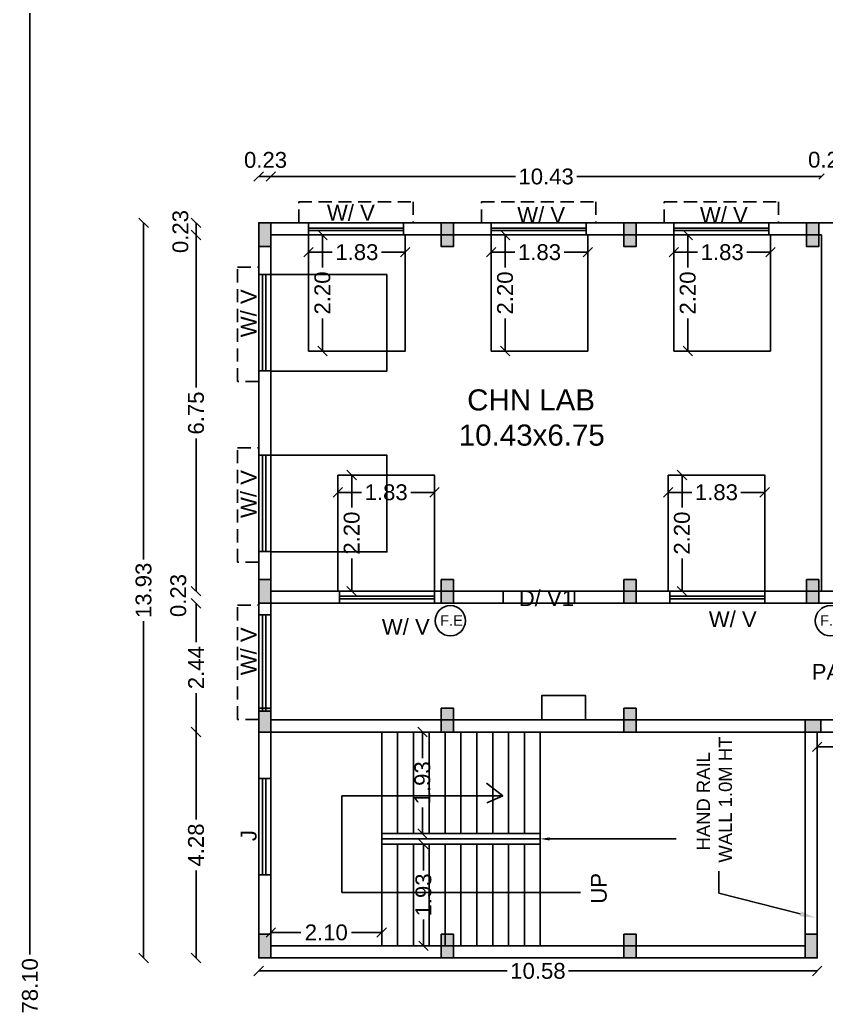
# Model space of a CAD drawing. Header units: metres. Extents: x 729 to 1050, y -308 to -82.
# Drawn here: x 728.7 to 743.98, y -121.16 to -102.62 of the extents above; entities that cross this region are included whole.
import ezdxf
from ezdxf import colors
from ezdxf.entities.mleader import LeaderData, LeaderLine
from ezdxf.math import Vec2, Vec3

# ---------------------------------------------------------------- set-up
doc = ezdxf.new("R2010")
doc.units = ezdxf.units.M
doc.header["$MEASUREMENT"] = 0
doc.linetypes.add('DASHED', pattern=[0.75, 0.5, -0.25])
for name, color, linetype in [('BLK_1_FLR_2_BLT_UP_AREA', 26, 'Continuous'), ('BLK_1_FLR_2_CARPET_AREA', 10, 'Continuous'), ('BLK_1_FLR_2_REGULAR_ROOM_1', 117, 'Continuous'), ('BLK_1_FLR_2_ROOF_AREA', 54, 'Continuous'), ('BLK_1_FLR_2_ROOM_1_LIGHT_VENTILATION_1', 7, 'Continuous')]:
    doc.layers.add(name, color=color, linetype=linetype)
doc.styles.get("Standard").update_dxf_attribs({"font": 'arial.ttf'})
doc.dimstyles.get("Standard").update_dxf_attribs({"dimtxt": 0.3, "dimasz": 0.18, "dimexe": 0.18, "dimexo": 0.0625, "dimgap": 0.09, "dimtad": 0, "dimtoh": 1, "dimzin": 0, "dimdsep": 46, "dimtxsty": 'Standard', "dimblk": 'OBLIQUE', "dimcen": 0.09, "dimse1": 1, "dimse2": 1, "dimclrd": 1, "dimclrt": 3, "dimadec": 0, "dimazin": 0, "dimtfac": 1, "dimtofl": 0, "dimtmove": 0, "dimatfit": 3, "dimfxl": 0, "dimtolj": 1, "dimtzin": 0, "dimarcsym": 0})

# ---------------------------------------------------------------- blocks, each defined once
blk = doc.blocks.new('_Oblique')
at = {"color": 0, "linetype": 'ByBlock', "lineweight": -2}
blk.add_line((-0.5, -0.5), (0.5, 0.5), dxfattribs=at)
blk = doc.blocks.new('*D162')
at = {"color": 1, "lineweight": -2}
for p, q in [((733.455, -105.59), (738.087, -105.59)), ((743.885, -105.59), (739.252, -105.59))]:
    blk.add_line(p, q, dxfattribs=at)
at = {"layer": 'Defpoints', "color": 0}
for p in [(743.885, -105.59), (733.455, -107.071), (743.885, -107.071)]:
    blk.add_point(p, dxfattribs=at)
at = {"color": 1, "lineweight": -2, "xscale": 0.1, "yscale": 0.1, "zscale": 0.1, "rotation": 180}
blk.add_blockref('_Oblique', (733.455, -105.59), dxfattribs=at)
at = {"color": 1, "lineweight": -2, "xscale": 0.1, "yscale": 0.1, "zscale": 0.1}
blk.add_blockref('_Oblique', (743.885, -105.59), dxfattribs=at)
at = {"color": 3, "insert": (738.67, -105.59), "char_height": 0.3, "attachment_point": 5}
blk.add_mtext('\\A1;10.43', dxfattribs=at)
blk = doc.blocks.new('*D165')
at = {"color": 1, "lineweight": -2}
for p, q in [((732.039, -106.696), (732.039, -109.589)), ((732.039, -113.446), (732.039, -110.552))]:
    blk.add_line(p, q, dxfattribs=at)
at = {"layer": 'Defpoints', "color": 0}
for p in [(733.836, -106.696), (732.039, -113.446), (734.011, -113.446)]:
    blk.add_point(p, dxfattribs=at)
at = {"color": 1, "lineweight": -2, "xscale": 0.18, "yscale": 0.18, "zscale": 0.18}
for p, rotation in [((732.039, -106.696), 90), ((732.039, -113.446), 270)]:
    blk.add_blockref('_Oblique', p, dxfattribs=dict(at, rotation=rotation))
at = {"color": 3, "insert": (732.039, -110.071), "char_height": 0.3, "attachment_point": 5, "rotation": 90}
blk.add_mtext('\\A1;6.75', dxfattribs=at)
blk = doc.blocks.new('*D166')
at = {"color": 1, "lineweight": -2}
for p, q in [((732.039, -113.676), (732.039, -114.414)), ((732.039, -116.116), (732.039, -115.377))]:
    blk.add_line(p, q, dxfattribs=at)
at = {"layer": 'Defpoints', "color": 0}
for p in [(733.455, -113.676), (732.039, -116.116), (733.455, -116.116)]:
    blk.add_point(p, dxfattribs=at)
at = {"color": 1, "lineweight": -2, "xscale": 0.18, "yscale": 0.18, "zscale": 0.18}
for p, rotation in [((732.039, -113.676), 90), ((732.039, -116.116), 270)]:
    blk.add_blockref('_Oblique', p, dxfattribs=dict(at, rotation=rotation))
at = {"color": 3, "insert": (732.039, -114.896), "char_height": 0.3, "attachment_point": 5, "rotation": 90}
blk.add_mtext('\\A1;2.44', dxfattribs=at)
blk = doc.blocks.new('*D167')
at = {"color": 1, "lineweight": -2}
for p, q in [((732.039, -116.116), (732.039, -117.77)), ((732.039, -120.396), (732.039, -118.742))]:
    blk.add_line(p, q, dxfattribs=at)
at = {"layer": 'Defpoints', "color": 0}
for p in [(733.225, -116.116), (732.039, -120.396), (733.225, -120.396)]:
    blk.add_point(p, dxfattribs=at)
at = {"color": 1, "lineweight": -2, "xscale": 0.18, "yscale": 0.18, "zscale": 0.18}
for p, rotation in [((732.039, -116.116), 90), ((732.039, -120.396), 270)]:
    blk.add_blockref('_Oblique', p, dxfattribs=dict(at, rotation=rotation))
at = {"color": 3, "insert": (732.039, -118.256), "char_height": 0.3, "attachment_point": 5, "rotation": 90}
blk.add_mtext('\\A1;4.28', dxfattribs=at)
blk = doc.blocks.new('*D160')
at = {"color": 1, "lineweight": -2}
for p, q in [((731.045, -106.466), (731.045, -112.849)), ((731.045, -120.396), (731.045, -114.013))]:
    blk.add_line(p, q, dxfattribs=at)
at = {"layer": 'Defpoints', "color": 0}
for p in [(733.225, -106.466), (731.045, -120.396), (733.225, -120.396)]:
    blk.add_point(p, dxfattribs=at)
at = {"color": 1, "lineweight": -2, "xscale": 0.18, "yscale": 0.18, "zscale": 0.18}
for p, rotation in [((731.045, -106.466), 90), ((731.045, -120.396), 270)]:
    blk.add_blockref('_Oblique', p, dxfattribs=dict(at, rotation=rotation))
at = {"color": 3, "insert": (731.045, -113.431), "char_height": 0.3, "attachment_point": 5, "rotation": 90}
blk.add_mtext('\\A1;13.93', dxfattribs=at)
blk = doc.blocks.new('*D161')
at = {"color": 1, "lineweight": -2}
for p, q in [((733.455, -119.914), (734.023, -119.914)), ((735.555, -119.914), (734.986, -119.914))]:
    blk.add_line(p, q, dxfattribs=at)
at = {"layer": 'Defpoints', "color": 0}
for p in [(733.455, -117.165), (735.555, -117.165), (735.555, -119.914)]:
    blk.add_point(p, dxfattribs=at)
at = {"color": 1, "lineweight": -2, "xscale": 0.18, "yscale": 0.18, "zscale": 0.18, "rotation": 180}
blk.add_blockref('_Oblique', (733.455, -119.914), dxfattribs=at)
at = {"color": 1, "lineweight": -2, "xscale": 0.18, "yscale": 0.18, "zscale": 0.18}
blk.add_blockref('_Oblique', (735.555, -119.914), dxfattribs=at)
at = {"color": 3, "insert": (734.505, -119.914), "char_height": 0.3, "attachment_point": 5}
blk.add_mtext('\\A1;2.10', dxfattribs=at)
blk = doc.blocks.new('*D168')
at = {"color": 1, "lineweight": -2}
for p, q in [((744.308, -116.116), (744.308, -117.77)), ((744.308, -120.396), (744.308, -118.742))]:
    blk.add_line(p, q, dxfattribs=at)
at = {"layer": 'Defpoints', "color": 0}
for p in [(739.037, -116.116), (739.037, -120.396), (744.308, -120.396)]:
    blk.add_point(p, dxfattribs=at)
at = {"color": 1, "lineweight": -2, "xscale": 0.18, "yscale": 0.18, "zscale": 0.18}
for p, rotation in [((744.308, -116.116), 90), ((744.308, -120.396), 270)]:
    blk.add_blockref('_Oblique', p, dxfattribs=dict(at, rotation=rotation))
at = {"color": 3, "insert": (744.308, -118.256), "char_height": 0.3, "attachment_point": 5, "rotation": 90}
blk.add_mtext('\\A1;4.28', dxfattribs=at)
blk = doc.blocks.new('*D154')
at = {"color": 1, "lineweight": -2}
for p, q in [((736.347, -118.241), (736.347, -118.738)), ((736.347, -120.166), (736.347, -119.669))]:
    blk.add_line(p, q, dxfattribs=at)
at = {"layer": 'Defpoints', "color": 0}
for p in [(736.347, -118.241), (736.347, -120.166), (736.347, -120.166)]:
    blk.add_point(p, dxfattribs=at)
at = {"color": 1, "lineweight": -2, "xscale": 0.18, "yscale": 0.18, "zscale": 0.18}
for p, rotation in [((736.347, -118.241), 90), ((736.347, -120.166), 270)]:
    blk.add_blockref('_Oblique', p, dxfattribs=dict(at, rotation=rotation))
at = {"color": 3, "insert": (736.347, -119.203), "char_height": 0.3, "attachment_point": 5, "rotation": 90}
blk.add_mtext('\\A1;1.93', dxfattribs=at)
blk = doc.blocks.new('*D155')
at = {"color": 1, "lineweight": -2}
for p, q in [((736.327, -116.116), (736.327, -116.613)), ((736.327, -118.041), (736.327, -117.544))]:
    blk.add_line(p, q, dxfattribs=at)
at = {"layer": 'Defpoints', "color": 0}
for p in [(736.361, -116.116), (736.327, -118.041), (736.361, -118.041)]:
    blk.add_point(p, dxfattribs=at)
at = {"color": 1, "lineweight": -2, "xscale": 0.18, "yscale": 0.18, "zscale": 0.18}
for p, rotation in [((736.327, -116.116), 90), ((736.327, -118.041), 270)]:
    blk.add_blockref('_Oblique', p, dxfattribs=dict(at, rotation=rotation))
at = {"color": 3, "insert": (736.327, -117.078), "char_height": 0.3, "attachment_point": 5, "rotation": 90}
blk.add_mtext('\\A1;1.93', dxfattribs=at)
blk = doc.blocks.new('*D156')
at = {"color": 1, "lineweight": -2}
for p, q in [((733.225, -120.643), (737.932, -120.643)), ((743.805, -120.643), (739.097, -120.643))]:
    blk.add_line(p, q, dxfattribs=at)
at = {"layer": 'Defpoints', "color": 0}
for p in [(733.225, -120.396), (743.805, -120.396), (743.805, -120.643)]:
    blk.add_point(p, dxfattribs=at)
at = {"color": 1, "lineweight": -2, "xscale": 0.18, "yscale": 0.18, "zscale": 0.18, "rotation": 180}
blk.add_blockref('_Oblique', (733.225, -120.643), dxfattribs=at)
at = {"color": 1, "lineweight": -2, "xscale": 0.18, "yscale": 0.18, "zscale": 0.18}
blk.add_blockref('_Oblique', (743.805, -120.643), dxfattribs=at)
at = {"color": 3, "insert": (738.515, -120.643), "char_height": 0.3, "attachment_point": 5}
blk.add_mtext('\\A1;10.58', dxfattribs=at)
blk = doc.blocks.new('*D159')
at = {"color": 1, "lineweight": -2}
for p, q in [((743.805, -116.397), (759.52, -116.397)), ((776.425, -116.397), (760.709, -116.397))]:
    blk.add_line(p, q, dxfattribs=at)
at = {"layer": 'Defpoints', "color": 0}
for p in [(743.805, -116.116), (776.425, -116.116), (776.425, -116.397)]:
    blk.add_point(p, dxfattribs=at)
at = {"color": 1, "lineweight": -2, "xscale": 0.18, "yscale": 0.18, "zscale": 0.18, "rotation": 180}
blk.add_blockref('_Oblique', (743.805, -116.397), dxfattribs=at)
at = {"color": 1, "lineweight": -2, "xscale": 0.18, "yscale": 0.18, "zscale": 0.18}
blk.add_blockref('_Oblique', (776.425, -116.397), dxfattribs=at)
at = {"color": 3, "insert": (760.115, -116.397), "char_height": 0.3, "attachment_point": 5}
blk.add_mtext('\\A1;32.62', dxfattribs=at)
blk = doc.blocks.new('*D176')
at = {"layer": 'BLK_1_FLR_2_ROOM_1_LIGHT_VENTILATION_1', "color": 1, "lineweight": -2}
for p, q in [((734.17, -107.024), (734.619, -107.024)), ((736, -107.024), (735.55, -107.024))]:
    blk.add_line(p, q, dxfattribs=at)
at = {"layer": 'Defpoints', "color": 0}
for p in [(734.17, -106.696), (736, -106.696), (734.17, -107.024)]:
    blk.add_point(p, dxfattribs=at)
at = {"layer": 'BLK_1_FLR_2_ROOM_1_LIGHT_VENTILATION_1', "color": 1, "lineweight": -2, "xscale": 0.18, "yscale": 0.18, "zscale": 0.18, "rotation": 180}
blk.add_blockref('_Oblique', (734.17, -107.024), dxfattribs=at)
at = {"layer": 'BLK_1_FLR_2_ROOM_1_LIGHT_VENTILATION_1', "color": 1, "lineweight": -2, "xscale": 0.18, "yscale": 0.18, "zscale": 0.18}
blk.add_blockref('_Oblique', (736, -107.024), dxfattribs=at)
at = {"layer": 'BLK_1_FLR_2_ROOM_1_LIGHT_VENTILATION_1', "color": 3, "insert": (735.085, -107.024), "char_height": 0.3, "attachment_point": 5}
blk.add_mtext('\\A1;1.83', dxfattribs=at)
blk = doc.blocks.new('*D177')
at = {"layer": 'BLK_1_FLR_2_ROOM_1_LIGHT_VENTILATION_1', "color": 1, "lineweight": -2}
for p, q in [((734.433, -106.696), (734.433, -107.314)), ((734.433, -108.896), (734.433, -108.278))]:
    blk.add_line(p, q, dxfattribs=at)
at = {"layer": 'Defpoints', "color": 0}
for p in [(734.17, -106.696), (734.17, -108.896), (734.433, -108.896)]:
    blk.add_point(p, dxfattribs=at)
at = {"layer": 'BLK_1_FLR_2_ROOM_1_LIGHT_VENTILATION_1', "color": 1, "lineweight": -2, "xscale": 0.18, "yscale": 0.18, "zscale": 0.18}
for p, rotation in [((734.433, -106.696), 90), ((734.433, -108.896), 270)]:
    blk.add_blockref('_Oblique', p, dxfattribs=dict(at, rotation=rotation))
at = {"layer": 'BLK_1_FLR_2_ROOM_1_LIGHT_VENTILATION_1', "color": 3, "insert": (734.433, -107.796), "char_height": 0.3, "attachment_point": 5, "rotation": 90}
blk.add_mtext('\\A1;2.20', dxfattribs=at)
blk = doc.blocks.new('*D178')
at = {"layer": 'BLK_1_FLR_2_ROOM_1_LIGHT_VENTILATION_1', "color": 1, "lineweight": -2}
for p, q in [((737.63, -107.024), (738.079, -107.024)), ((739.46, -107.024), (739.01, -107.024))]:
    blk.add_line(p, q, dxfattribs=at)
at = {"layer": 'Defpoints', "color": 0}
for p in [(737.63, -106.696), (739.46, -106.696), (737.63, -107.024)]:
    blk.add_point(p, dxfattribs=at)
at = {"layer": 'BLK_1_FLR_2_ROOM_1_LIGHT_VENTILATION_1', "color": 1, "lineweight": -2, "xscale": 0.18, "yscale": 0.18, "zscale": 0.18, "rotation": 180}
blk.add_blockref('_Oblique', (737.63, -107.024), dxfattribs=at)
at = {"layer": 'BLK_1_FLR_2_ROOM_1_LIGHT_VENTILATION_1', "color": 1, "lineweight": -2, "xscale": 0.18, "yscale": 0.18, "zscale": 0.18}
blk.add_blockref('_Oblique', (739.46, -107.024), dxfattribs=at)
at = {"layer": 'BLK_1_FLR_2_ROOM_1_LIGHT_VENTILATION_1', "color": 3, "insert": (738.545, -107.024), "char_height": 0.3, "attachment_point": 5}
blk.add_mtext('\\A1;1.83', dxfattribs=at)
blk = doc.blocks.new('*D179')
at = {"layer": 'BLK_1_FLR_2_ROOM_1_LIGHT_VENTILATION_1', "color": 1, "lineweight": -2}
for p, q in [((737.893, -106.696), (737.893, -107.314)), ((737.893, -108.896), (737.893, -108.278))]:
    blk.add_line(p, q, dxfattribs=at)
at = {"layer": 'Defpoints', "color": 0}
for p in [(737.63, -106.696), (737.63, -108.896), (737.893, -108.896)]:
    blk.add_point(p, dxfattribs=at)
at = {"layer": 'BLK_1_FLR_2_ROOM_1_LIGHT_VENTILATION_1', "color": 1, "lineweight": -2, "xscale": 0.18, "yscale": 0.18, "zscale": 0.18}
for p, rotation in [((737.893, -106.696), 90), ((737.893, -108.896), 270)]:
    blk.add_blockref('_Oblique', p, dxfattribs=dict(at, rotation=rotation))
at = {"layer": 'BLK_1_FLR_2_ROOM_1_LIGHT_VENTILATION_1', "color": 3, "insert": (737.893, -107.796), "char_height": 0.3, "attachment_point": 5, "rotation": 90}
blk.add_mtext('\\A1;2.20', dxfattribs=at)
blk = doc.blocks.new('*D180')
at = {"layer": 'BLK_1_FLR_2_ROOM_1_LIGHT_VENTILATION_1', "color": 1, "lineweight": -2}
for p, q in [((741.09, -107.024), (741.539, -107.024)), ((742.92, -107.024), (742.47, -107.024))]:
    blk.add_line(p, q, dxfattribs=at)
at = {"layer": 'Defpoints', "color": 0}
for p in [(741.09, -106.696), (742.92, -106.696), (741.09, -107.024)]:
    blk.add_point(p, dxfattribs=at)
at = {"layer": 'BLK_1_FLR_2_ROOM_1_LIGHT_VENTILATION_1', "color": 1, "lineweight": -2, "xscale": 0.18, "yscale": 0.18, "zscale": 0.18, "rotation": 180}
blk.add_blockref('_Oblique', (741.09, -107.024), dxfattribs=at)
at = {"layer": 'BLK_1_FLR_2_ROOM_1_LIGHT_VENTILATION_1', "color": 1, "lineweight": -2, "xscale": 0.18, "yscale": 0.18, "zscale": 0.18}
blk.add_blockref('_Oblique', (742.92, -107.024), dxfattribs=at)
at = {"layer": 'BLK_1_FLR_2_ROOM_1_LIGHT_VENTILATION_1', "color": 3, "insert": (742.005, -107.024), "char_height": 0.3, "attachment_point": 5}
blk.add_mtext('\\A1;1.83', dxfattribs=at)
blk = doc.blocks.new('*D181')
at = {"layer": 'BLK_1_FLR_2_ROOM_1_LIGHT_VENTILATION_1', "color": 1, "lineweight": -2}
for p, q in [((741.353, -106.696), (741.353, -107.314)), ((741.353, -108.896), (741.353, -108.278))]:
    blk.add_line(p, q, dxfattribs=at)
at = {"layer": 'Defpoints', "color": 0}
for p in [(741.09, -106.696), (741.09, -108.896), (741.353, -108.896)]:
    blk.add_point(p, dxfattribs=at)
at = {"layer": 'BLK_1_FLR_2_ROOM_1_LIGHT_VENTILATION_1', "color": 1, "lineweight": -2, "xscale": 0.18, "yscale": 0.18, "zscale": 0.18}
for p, rotation in [((741.353, -106.696), 90), ((741.353, -108.896), 270)]:
    blk.add_blockref('_Oblique', p, dxfattribs=dict(at, rotation=rotation))
at = {"layer": 'BLK_1_FLR_2_ROOM_1_LIGHT_VENTILATION_1', "color": 3, "insert": (741.353, -107.796), "char_height": 0.3, "attachment_point": 5, "rotation": 90}
blk.add_mtext('\\A1;2.20', dxfattribs=at)
blk = doc.blocks.new('*D182')
at = {"layer": 'BLK_1_FLR_2_ROOM_1_LIGHT_VENTILATION_1', "color": 1, "lineweight": -2}
for p, q in [((734.725, -111.574), (735.174, -111.574)), ((736.555, -111.574), (736.105, -111.574))]:
    blk.add_line(p, q, dxfattribs=at)
at = {"layer": 'Defpoints', "color": 0}
for p in [(734.725, -111.246), (736.555, -111.246), (734.725, -111.574)]:
    blk.add_point(p, dxfattribs=at)
at = {"layer": 'BLK_1_FLR_2_ROOM_1_LIGHT_VENTILATION_1', "color": 1, "lineweight": -2, "xscale": 0.18, "yscale": 0.18, "zscale": 0.18, "rotation": 180}
blk.add_blockref('_Oblique', (734.725, -111.574), dxfattribs=at)
at = {"layer": 'BLK_1_FLR_2_ROOM_1_LIGHT_VENTILATION_1', "color": 1, "lineweight": -2, "xscale": 0.18, "yscale": 0.18, "zscale": 0.18}
blk.add_blockref('_Oblique', (736.555, -111.574), dxfattribs=at)
at = {"layer": 'BLK_1_FLR_2_ROOM_1_LIGHT_VENTILATION_1', "color": 3, "insert": (735.64, -111.574), "char_height": 0.3, "attachment_point": 5}
blk.add_mtext('\\A1;1.83', dxfattribs=at)
blk = doc.blocks.new('*D183')
at = {"layer": 'BLK_1_FLR_2_ROOM_1_LIGHT_VENTILATION_1', "color": 1, "lineweight": -2}
for p, q in [((734.988, -111.246), (734.988, -111.864)), ((734.988, -113.446), (734.988, -112.828))]:
    blk.add_line(p, q, dxfattribs=at)
at = {"layer": 'Defpoints', "color": 0}
for p in [(734.725, -111.246), (734.725, -113.446), (734.988, -113.446)]:
    blk.add_point(p, dxfattribs=at)
at = {"layer": 'BLK_1_FLR_2_ROOM_1_LIGHT_VENTILATION_1', "color": 1, "lineweight": -2, "xscale": 0.18, "yscale": 0.18, "zscale": 0.18}
for p, rotation in [((734.988, -111.246), 90), ((734.988, -113.446), 270)]:
    blk.add_blockref('_Oblique', p, dxfattribs=dict(at, rotation=rotation))
at = {"layer": 'BLK_1_FLR_2_ROOM_1_LIGHT_VENTILATION_1', "color": 3, "insert": (734.988, -112.346), "char_height": 0.3, "attachment_point": 5, "rotation": 90}
blk.add_mtext('\\A1;2.20', dxfattribs=at)
blk = doc.blocks.new('*D184')
at = {"layer": 'BLK_1_FLR_2_ROOM_1_LIGHT_VENTILATION_1', "color": 1, "lineweight": -2}
for p, q in [((740.981, -111.574), (741.43, -111.574)), ((742.811, -111.574), (742.361, -111.574))]:
    blk.add_line(p, q, dxfattribs=at)
at = {"layer": 'Defpoints', "color": 0}
for p in [(740.981, -111.246), (742.811, -111.246), (740.981, -111.574)]:
    blk.add_point(p, dxfattribs=at)
at = {"layer": 'BLK_1_FLR_2_ROOM_1_LIGHT_VENTILATION_1', "color": 1, "lineweight": -2, "xscale": 0.18, "yscale": 0.18, "zscale": 0.18, "rotation": 180}
blk.add_blockref('_Oblique', (740.981, -111.574), dxfattribs=at)
at = {"layer": 'BLK_1_FLR_2_ROOM_1_LIGHT_VENTILATION_1', "color": 1, "lineweight": -2, "xscale": 0.18, "yscale": 0.18, "zscale": 0.18}
blk.add_blockref('_Oblique', (742.811, -111.574), dxfattribs=at)
at = {"layer": 'BLK_1_FLR_2_ROOM_1_LIGHT_VENTILATION_1', "color": 3, "insert": (741.896, -111.574), "char_height": 0.3, "attachment_point": 5}
blk.add_mtext('\\A1;1.83', dxfattribs=at)
blk = doc.blocks.new('*D185')
at = {"layer": 'BLK_1_FLR_2_ROOM_1_LIGHT_VENTILATION_1', "color": 1, "lineweight": -2}
for p, q in [((741.244, -111.246), (741.244, -111.864)), ((741.244, -113.446), (741.244, -112.828))]:
    blk.add_line(p, q, dxfattribs=at)
at = {"layer": 'Defpoints', "color": 0}
for p in [(740.981, -111.246), (740.981, -113.446), (741.244, -113.446)]:
    blk.add_point(p, dxfattribs=at)
at = {"layer": 'BLK_1_FLR_2_ROOM_1_LIGHT_VENTILATION_1', "color": 1, "lineweight": -2, "xscale": 0.18, "yscale": 0.18, "zscale": 0.18}
for p, rotation in [((741.244, -111.246), 90), ((741.244, -113.446), 270)]:
    blk.add_blockref('_Oblique', p, dxfattribs=dict(at, rotation=rotation))
at = {"layer": 'BLK_1_FLR_2_ROOM_1_LIGHT_VENTILATION_1', "color": 3, "insert": (741.244, -112.346), "char_height": 0.3, "attachment_point": 5, "rotation": 90}
blk.add_mtext('\\A1;2.20', dxfattribs=at)
blk = doc.blocks.new('*D240')
at = {"color": 1, "lineweight": -2}
for p, q in [((728.893, -81.874), (728.893, -120.33)), ((728.893, -159.976), (728.893, -121.519))]:
    blk.add_line(p, q, dxfattribs=at)
at = {"layer": 'Defpoints', "color": 0}
for p in [(729.574, -81.874), (728.893, -159.976), (729.574, -159.976)]:
    blk.add_point(p, dxfattribs=at)
at = {"color": 1, "lineweight": -2, "xscale": 0.18, "yscale": 0.18, "zscale": 0.18}
for p, rotation in [((728.893, -81.874), 90), ((728.893, -159.976), 270)]:
    blk.add_blockref('_Oblique', p, dxfattribs=dict(at, rotation=rotation))
at = {"color": 3, "insert": (728.893, -120.925), "char_height": 0.3, "attachment_point": 5, "rotation": 90}
blk.add_mtext('\\A1;78.10', dxfattribs=at)

msp = doc.modelspace()

# ---------------------------------------------------------------- hatches: boundary and pattern name
h = msp.add_hatch(color=2)
h.dxf.hatch_style = 1
h.paths.add_polyline_path([(733.455, -106.466), (733.225, -106.466), (733.225, -106.916), (733.455, -106.916)])
h = msp.add_hatch(color=2)
h.dxf.hatch_style = 1
h.paths.add_polyline_path([(736.915, -106.466), (736.685, -106.466), (736.685, -106.916), (736.915, -106.916)])
h = msp.add_hatch(color=2)
h.dxf.hatch_style = 1
h.paths.add_polyline_path([(740.375, -106.466), (740.145, -106.466), (740.145, -106.916), (740.375, -106.916)])
h = msp.add_hatch(color=2)
h.dxf.hatch_style = 1
h.paths.add_polyline_path([(743.835, -106.466), (743.605, -106.466), (743.605, -106.916), (743.835, -106.916)])
h = msp.add_hatch(color=2)
h.dxf.hatch_style = 1
h.paths.add_polyline_path([(733.455, -113.226), (733.225, -113.226), (733.225, -113.676), (733.455, -113.676)])
h = msp.add_hatch(color=2)
h.dxf.hatch_style = 1
h.paths.add_polyline_path([(736.915, -113.226), (736.685, -113.226), (736.685, -113.676), (736.915, -113.676)])
h = msp.add_hatch(color=2)
h.dxf.hatch_style = 1
h.paths.add_polyline_path([(740.375, -113.226), (740.145, -113.226), (740.145, -113.676), (740.375, -113.676)])
h = msp.add_hatch(color=2)
h.dxf.hatch_style = 1
h.paths.add_polyline_path([(743.835, -113.226), (743.605, -113.226), (743.605, -113.676), (743.835, -113.676)])
h = msp.add_hatch(color=2)
h.dxf.hatch_style = 1
h.paths.add_polyline_path([(733.455, -115.666), (733.225, -115.666), (733.225, -116.116), (733.455, -116.116)])
h = msp.add_hatch(color=2)
h.dxf.hatch_style = 1
h.paths.add_polyline_path([(736.915, -115.666), (736.685, -115.666), (736.685, -116.116), (736.915, -116.116)])
h = msp.add_hatch(color=2)
h.dxf.hatch_style = 1
h.paths.add_polyline_path([(740.375, -115.666), (740.145, -115.666), (740.145, -116.116), (740.375, -116.116)])
h = msp.add_hatch(color=2)
h.dxf.hatch_style = 1
h.paths.add_polyline_path([(743.875, -116.116), (743.875, -115.886), (743.575, -115.886), (743.575, -116.116)])
h = msp.add_hatch(color=2)
h.dxf.hatch_style = 1
h.paths.add_polyline_path([(733.455, -119.946), (733.225, -119.946), (733.225, -120.396), (733.455, -120.396)])
h = msp.add_hatch(color=2)
h.dxf.hatch_style = 1
h.paths.add_polyline_path([(736.915, -119.946), (736.685, -119.946), (736.685, -120.396), (736.915, -120.396)])
h = msp.add_hatch(color=2)
h.dxf.hatch_style = 1
h.paths.add_polyline_path([(740.375, -119.946), (740.145, -119.946), (740.145, -120.396), (740.375, -120.396)])
h = msp.add_hatch(color=2)
h.dxf.hatch_style = 1
h.paths.add_polyline_path([(743.805, -119.946), (743.575, -119.946), (743.575, -120.396), (743.805, -120.396)])

# ---------------------------------------------------------------- linework, layer by layer
for p, q in [((733.225, -105.59), (733.455, -105.59)), ((732.039, -106.466), (732.039, -106.696)), ((733.225, -106.466), (771.235, -106.466)), ((733.225, -116.116), (733.225, -106.466)), ((734.17, -106.696), (734.17, -106.466)), ((734.17, -106.466), (735.97, -106.466)), ((734.17, -106.466), (735.97, -106.466)), ((735.97, -106.565), (734.17, -106.565)), ((734.17, -106.614), (735.97, -106.614)), ((735.97, -106.466), (735.97, -106.696)), ((737.63, -106.696), (737.63, -106.466)), ((737.63, -106.466), (739.43, -106.466)), ((737.63, -106.466), (739.43, -106.466)), ((739.43, -106.565), (737.63, -106.565)), ((737.63, -106.614), (739.43, -106.614)), ((739.43, -106.466), (739.43, -106.696)), ((741.09, -106.696), (741.09, -106.466)), ((741.09, -106.466), (742.89, -106.466)), ((741.09, -106.466), (742.89, -106.466)), ((742.89, -106.565), (741.09, -106.565)), ((741.09, -106.614), (742.89, -106.614)), ((742.89, -106.466), (742.89, -106.696)), ((732.039, -106.696), (732.039, -106.876)), ((733.455, -106.696), (743.885, -106.696)), ((733.455, -113.446), (733.455, -106.696)), ((733.455, -106.696), (736.685, -106.696)), ((733.455, -106.696), (733.455, -107.446)), ((735.07, -106.696), (734.17, -106.696)), ((738.53, -106.696), (737.63, -106.696)), ((741.99, -106.696), (741.09, -106.696)), ((743.885, -113.446), (743.885, -106.696)), ((733.455, -107.446), (733.225, -107.446)), ((733.299, -107.446), (733.299, -109.271)), ((733.359, -107.446), (733.359, -109.271)), ((733.455, -109.271), (733.225, -109.271)), ((733.455, -109.271), (733.225, -109.271)), ((733.225, -109.271), (733.225, -110.871)), ((733.455, -110.071), (733.455, -109.271)), ((733.455, -110.871), (733.225, -110.871)), ((733.225, -110.871), (733.455, -110.871)), ((733.299, -110.871), (733.299, -112.696)), ((733.359, -110.871), (733.359, -112.696)), ((733.455, -112.696), (733.225, -112.696)), ((733.455, -113.446), (733.455, -112.696)), ((737.855, -113.446), (733.455, -113.446)), ((734.755, -113.446), (734.755, -113.676)), ((736.555, -113.676), (736.555, -113.446)), ((737.855, -113.446), (736.915, -113.446)), ((737.855, -113.446), (737.855, -113.676)), ((740.145, -113.446), (739.205, -113.446)), ((739.205, -113.676), (739.205, -113.446)), ((743.885, -113.446), (739.205, -113.446)), ((741.011, -113.446), (741.011, -113.676)), ((742.811, -113.676), (742.811, -113.446)), ((743.885, -113.446), (744.165, -113.446)), ((733.455, -113.676), (737.855, -113.676)), ((733.455, -120.396), (733.455, -113.676)), ((736.555, -113.54), (734.755, -113.54)), ((734.755, -113.593), (736.555, -113.593)), ((739.205, -113.676), (748.515, -113.676)), ((742.811, -113.54), (741.011, -113.54)), ((741.011, -113.593), (742.811, -113.593)), ((733.455, -113.894), (733.225, -113.894)), ((733.225, -113.894), (733.455, -113.894)), ((733.299, -113.894), (733.299, -115.719)), ((733.359, -113.894), (733.359, -115.719)), ((733.455, -115.719), (733.225, -115.719)), ((736.685, -115.886), (733.455, -115.886)), ((740.375, -115.886), (736.685, -115.886)), ((736.685, -115.886), (740.375, -115.886)), ((776.545, -115.886), (743.575, -115.886)), ((743.575, -115.886), (764.355, -115.886)), ((740.375, -116.116), (733.225, -116.116)), ((733.225, -116.116), (733.225, -120.396)), ((735.555, -120.166), (735.555, -116.116)), ((735.555, -120.166), (735.555, -116.116)), ((735.855, -118.041), (735.855, -116.116)), ((736.155, -118.041), (736.155, -116.116)), ((736.455, -118.041), (736.455, -116.116)), ((736.755, -118.041), (736.755, -116.116)), ((737.055, -118.041), (737.055, -116.116)), ((737.358, -116.116), (737.358, -118.041)), ((737.658, -116.116), (737.658, -118.041)), ((737.958, -116.116), (737.958, -118.041)), ((738.258, -116.116), (738.258, -118.041)), ((738.558, -116.116), (738.558, -118.141)), ((776.425, -116.116), (743.575, -116.116)), ((743.575, -120.166), (743.575, -116.116)), ((743.805, -116.116), (743.805, -120.396)), ((733.455, -116.995), (733.225, -116.995)), ((733.225, -116.995), (733.455, -116.995)), ((733.299, -116.995), (733.299, -118.82)), ((733.359, -116.995), (733.359, -118.82)), ((737.849, -117.322), (737.538, -117.086)), ((734.802, -119.153), (734.802, -117.322)), ((734.802, -117.322), (737.849, -117.322)), ((737.849, -117.322), (737.544, -117.46)), ((738.558, -118.041), (735.555, -118.041)), ((738.558, -118.141), (735.555, -118.141)), ((738.558, -118.141), (738.558, -120.166)), ((738.558, -118.241), (735.555, -118.241)), ((735.855, -120.166), (735.855, -118.241)), ((736.155, -120.166), (736.155, -118.241)), ((736.455, -120.166), (736.455, -118.241)), ((736.755, -120.166), (736.755, -118.241)), ((737.055, -120.166), (737.055, -118.241)), ((737.358, -118.241), (737.358, -120.166)), ((737.658, -118.241), (737.658, -120.166)), ((737.958, -118.241), (737.958, -120.166)), ((738.258, -118.241), (738.258, -120.166)), ((733.455, -118.82), (733.225, -118.82)), ((739.323, -119.153), (734.802, -119.153)), ((738.858, -120.166), (733.455, -120.166)), ((733.455, -120.166), (743.575, -120.166)), ((733.455, -120.166), (735.255, -120.166)), ((733.455, -120.166), (740.505, -120.166)), ((743.805, -120.396), (733.225, -120.396))]:
    msp.add_line(p, q)
at = {"linetype": 'DASHED', "ltscale": 0.5}
for p, q in [((733.984, -106.466), (733.984, -106.066)), ((733.984, -106.066), (736.149, -106.066)), ((736.149, -106.066), (736.149, -106.466)), ((737.444, -106.466), (737.444, -106.066)), ((737.444, -106.066), (739.609, -106.066)), ((739.609, -106.066), (739.609, -106.466)), ((740.904, -106.466), (740.904, -106.066)), ((740.904, -106.066), (743.069, -106.066)), ((743.069, -106.066), (743.069, -106.466)), ((732.825, -109.472), (732.825, -107.307)), ((732.825, -107.307), (733.225, -107.307)), ((733.225, -109.472), (732.825, -109.472)), ((732.825, -112.897), (732.825, -110.732)), ((732.825, -110.732), (733.225, -110.732)), ((733.225, -112.897), (732.825, -112.897)), ((732.825, -115.876), (732.825, -113.711)), ((732.825, -113.711), (733.225, -113.711)), ((733.225, -115.876), (732.825, -115.876))]:
    msp.add_line(p, q, dxfattribs=at)
at = {"color": 4}
for points in [[(733.225, -120.396), (743.805, -120.396), (743.805, -116.116), (776.425, -116.116), (776.425, -119.546), (783.255, -119.546), (783.255, -103.836), (771.235, -103.836), (771.235, -106.466), (733.225, -106.466)], [(733.455, -113.446), (743.885, -113.446), (743.885, -106.696), (733.455, -106.696)], [(733.455, -115.886), (783.025, -115.886), (783.025, -113.676), (733.455, -113.676)], [(733.455, -116.116), (743.575, -116.116), (743.575, -120.166), (733.455, -120.166)]]:
    msp.add_lwpolyline(points, close=True, dxfattribs=at)
at = {"color": 2}
for points in [[(733.225, -106.466), (733.455, -106.466), (733.455, -106.916), (733.225, -106.916)], [(736.685, -106.466), (736.915, -106.466), (736.915, -106.916), (736.685, -106.916)], [(740.145, -106.466), (740.375, -106.466), (740.375, -106.916), (740.145, -106.916)], [(743.605, -106.466), (743.835, -106.466), (743.835, -106.916), (743.605, -106.916)], [(733.225, -113.226), (733.455, -113.226), (733.455, -113.676), (733.225, -113.676)], [(736.685, -113.226), (736.915, -113.226), (736.915, -113.676), (736.685, -113.676)], [(740.145, -113.226), (740.375, -113.226), (740.375, -113.676), (740.145, -113.676)], [(743.605, -113.226), (743.835, -113.226), (743.835, -113.676), (743.605, -113.676)], [(733.225, -115.666), (733.455, -115.666), (733.455, -116.116), (733.225, -116.116)], [(736.685, -115.666), (736.915, -115.666), (736.915, -116.116), (736.685, -116.116)], [(740.145, -115.666), (740.375, -115.666), (740.375, -116.116), (740.145, -116.116)], [(743.575, -115.886), (743.575, -116.116), (743.875, -116.116), (743.875, -115.886)], [(733.225, -119.946), (733.455, -119.946), (733.455, -120.396), (733.225, -120.396)], [(736.685, -119.946), (736.915, -119.946), (736.915, -120.396), (736.685, -120.396)], [(740.145, -119.946), (740.375, -119.946), (740.375, -120.396), (740.145, -120.396)], [(743.575, -119.946), (743.805, -119.946), (743.805, -120.396), (743.575, -120.396)]]:
    msp.add_lwpolyline(points, close=True, dxfattribs=at)
for centre in [(736.856, -114.007), (744.056, -114.007)]:
    msp.add_circle(centre, 0.287)
at = {"layer": 'BLK_1_FLR_2_BLT_UP_AREA', "color": 27}
msp.add_lwpolyline([(733.225, -120.396), (743.805, -120.396), (743.805, -116.116), (776.425, -116.116), (776.425, -119.546), (783.255, -119.546), (783.255, -103.836), (771.235, -103.836), (771.235, -106.466), (733.225, -106.466)], close=True, dxfattribs=at)
at = {"layer": 'BLK_1_FLR_2_CARPET_AREA', "color": 7}
for points in [[(733.455, -113.446), (743.885, -113.446), (743.885, -106.696), (733.455, -106.696)], [(733.455, -115.886), (783.025, -115.886), (783.025, -113.676), (733.455, -113.676)], [(739.414, -115.886), (738.59, -115.886), (738.59, -115.421), (739.414, -115.421)], [(733.455, -116.116), (743.575, -116.116), (743.575, -120.166), (733.455, -120.166)]]:
    msp.add_lwpolyline(points, close=True, dxfattribs=at)
at = {"layer": 'BLK_1_FLR_2_REGULAR_ROOM_1', "color": 3}
msp.add_lwpolyline([(733.455, -113.446), (743.885, -113.446), (743.885, -106.696), (733.455, -106.696)], close=True, dxfattribs=at)
at = {"layer": 'BLK_1_FLR_2_ROOF_AREA', "color": 54}
msp.add_lwpolyline([(733.225, -120.396), (743.805, -120.396), (743.805, -116.116), (776.425, -116.116), (776.425, -119.546), (783.255, -119.546), (783.255, -103.836), (771.235, -103.836), (771.235, -106.466), (733.225, -106.466)], close=True, dxfattribs=at)
at = {"layer": 'BLK_1_FLR_2_ROOM_1_LIGHT_VENTILATION_1', "color": 3, "linetype": 'Continuous'}
for points in [[(734.17, -106.696), (736, -106.696), (736, -108.896), (734.17, -108.896)], [(737.63, -106.696), (739.46, -106.696), (739.46, -108.896), (737.63, -108.896)], [(741.09, -106.696), (742.92, -106.696), (742.92, -108.896), (741.09, -108.896)], [(733.455, -109.276), (733.455, -107.446), (735.655, -107.446), (735.655, -109.276)], [(733.455, -112.701), (733.455, -110.871), (735.655, -110.871), (735.655, -112.701)], [(734.725, -111.246), (736.555, -111.246), (736.555, -113.446), (734.725, -113.446)], [(740.981, -111.246), (742.811, -111.246), (742.811, -113.446), (740.981, -113.446)]]:
    msp.add_lwpolyline(points, close=True, dxfattribs=at)

# ---------------------------------------------------------------- block references
at = {"xscale": 0.18, "yscale": 0.18, "zscale": 0.18}
for p, rotation in [((733.225, -105.59), 180), ((732.039, -106.466), 90), ((732.039, -106.696), 270)]:
    msp.add_blockref('_Oblique', p, dxfattribs=dict(at, rotation=rotation))
msp.add_blockref('_Oblique', (733.455, -105.59), dxfattribs=at)

# ---------------------------------------------------------------- texts
at = {"char_height": 0.3, "attachment_point": 5}
for insert in [(733.355, -105.276), (744.04, -105.272)]:
    msp.add_mtext('\\A1;0.23', dxfattribs=dict(at, insert=insert))
at = {"char_height": 0.3, "attachment_point": 5, "rotation": 90}
for insert in [(731.743, -106.632), (731.703, -113.529)]:
    msp.add_mtext('\\A1;0.23', dxfattribs=dict(at, insert=insert))
at = {"attachment_point": 1}
for s, width, insert, char_height in [('W/ V', 1.60592, (734.518, -106.125), 0.3), ('W/ V', 1.60592, (738.123, -106.164), 0.3), ('W/ V', 1.60592, (741.583, -106.164), 0.3), ('{\\W5.36107;  }CHN LAB\\P{\\W9.699292; }10.43x6.75 ', 5.69381, (735.51, -109.622), 0.4), ('D/ V1', 1.60592, (738.151, -113.429), 0.3), ('W/ V', 1.60592, (741.751, -113.827), 0.3), ('W/ V', 1.60592, (735.558, -113.971), 0.3), ('F.E', 1.60592, (736.659, -113.902), 0.2), ('F.E', 1.60592, (743.859, -113.902), 0.2), ('{\\W4.882888; }PASSAGE 2.44 M WIDE ', 5.69381, (743.132, -114.826), 0.3)]:
    msp.add_mtext_dynamic_manual_height_columns(s, width=width, gutter_width=1, heights=[0], dxfattribs=dict(at, insert=insert, char_height=char_height))
at = {"attachment_point": 1, "rotation": 90}
for s, width, insert, char_height in [('W/ V', 1.60592, (732.885, -108.635), 0.3), ('W/ V', 1.60592, (732.885, -112.06), 0.3), ('W/ V', 1.60592, (732.885, -115.04), 0.3), ('{\\W9.97385;  }HAND RAIL\\P{\\W8.28755;  } WALL 1.0M HT ', 5.69381, (741.523, -120.295), 0.25), ('J', 1.60592, (732.885, -118.184), 0.3), ('UP', 1.60592, (739.517, -119.368), 0.3)]:
    msp.add_mtext_dynamic_manual_height_columns(s, width=width, gutter_width=1, heights=[0], dxfattribs=dict(at, insert=insert, char_height=char_height))

# ---------------------------------------------------------------- dimensions: what is measured, and where the dimension line sits
at = {"color": 161}
dim = msp.add_linear_dim(base=(728.893, -159.976), p1=(729.574, -81.874), p2=(729.574, -159.976), angle=90, dimstyle='Standard', dxfattribs=at)
dim.commit()
dim.dimension.update_dxf_attribs({"geometry": '*D240', "text_midpoint": (728.893, -120.925)})
dim = msp.add_linear_dim(base=(743.885, -105.59), p1=(733.455, -107.071), p2=(743.885, -107.071), dimstyle='Standard', override={"dimasz": 0.1, "dimblk1": 'Oblique', "dimblk2": 'Oblique', "dimsah": 1, "dimse1": 1, "dimse2": 1})
dim.commit()
dim.dimension.update_dxf_attribs({"geometry": '*D162', "text_midpoint": (738.67, -105.59)})
for base, p1, p2, picture, middle in [((731.045, -120.396), (733.225, -106.466), (733.225, -120.396), '*D160', (731.045, -113.431)), ((732.039, -113.446), (733.836, -106.696), (734.011, -113.446), '*D165', (732.039, -110.071)), ((732.039, -116.116), (733.455, -113.676), (733.455, -116.116), '*D166', (732.039, -114.896)), ((732.039, -120.396), (733.225, -116.116), (733.225, -120.396), '*D167', (732.039, -118.256)), ((736.326908477, -118.04084217), (736.361445645, -116.11584217), (736.361445645, -118.04084217), '*D155', (736.326908477, -117.07834217)), ((736.346810725, -120.16584217), (736.346810725, -118.24084217), (736.346810725, -120.16584217), '*D154', (736.346810725, -119.20334217))]:
    dim = msp.add_linear_dim(base=base, p1=p1, p2=p2, angle=90, dimstyle='Standard')
    dim.commit()
    dim.dimension.update_dxf_attribs({"geometry": picture, "text_midpoint": middle})
dim = msp.add_linear_dim(base=(744.308, -120.396), p1=(739.037, -116.116), p2=(739.037, -120.396), angle=90, dimstyle='Standard')
dim.commit()
dim.dimension.update_dxf_attribs({"geometry": '*D168', "text_midpoint": (744.308, -118.256), "dimtype": 160})
for base, p1, p2, picture, middle in [((776.425, -116.397), (743.805, -116.116), (776.425, -116.116), '*D159', (760.115, -116.397)), ((743.805, -120.643), (733.225, -120.396), (743.805, -120.396), '*D156', (738.515, -120.643))]:
    dim = msp.add_linear_dim(base=base, p1=p1, p2=p2, dimstyle='Standard')
    dim.commit()
    dim.dimension.update_dxf_attribs({"geometry": picture, "text_midpoint": middle})
dim = msp.add_linear_dim(base=(735.555, -119.914), p1=(733.455, -117.165), p2=(735.555, -117.165), dimstyle='Standard')
dim.commit()
dim.dimension.update_dxf_attribs({"geometry": '*D161', "text_midpoint": (734.505, -119.914), "dimtype": 160})
at = {"layer": 'BLK_1_FLR_2_ROOM_1_LIGHT_VENTILATION_1', "color": 232}
for base, p1, p2, picture, middle in [((734.433, -108.896), (734.17, -106.696), (734.17, -108.896), '*D177', (734.433, -107.796)), ((737.893, -108.896), (737.63, -106.696), (737.63, -108.896), '*D179', (737.893, -107.796)), ((741.353, -108.896), (741.09, -106.696), (741.09, -108.896), '*D181', (741.353, -107.796)), ((734.988, -113.446), (734.725, -111.246), (734.725, -113.446), '*D183', (734.988, -112.346)), ((741.244, -113.446), (740.981, -111.246), (740.981, -113.446), '*D185', (741.244, -112.346))]:
    dim = msp.add_linear_dim(base=base, p1=p1, p2=p2, angle=90, dimstyle='Standard', dxfattribs=at)
    dim.commit()
    dim.dimension.update_dxf_attribs({"geometry": picture, "text_midpoint": middle})
for base, p1, p2, picture, middle in [((734.17, -107.024), (736, -106.696), (734.17, -106.696), '*D176', (735.085, -107.024)), ((737.63, -107.024), (739.46, -106.696), (737.63, -106.696), '*D178', (738.545, -107.024)), ((741.09, -107.024), (742.92, -106.696), (741.09, -106.696), '*D180', (742.005, -107.024)), ((734.725, -111.574), (736.555, -111.246), (734.725, -111.246), '*D182', (735.64, -111.574)), ((740.981, -111.574), (742.811, -111.246), (740.981, -111.246), '*D184', (741.896, -111.574))]:
    dim = msp.add_linear_dim(base=base, p1=p1, p2=p2, dimstyle='Standard', dxfattribs=at)
    dim.commit()
    dim.dimension.update_dxf_attribs({"geometry": picture, "text_midpoint": middle})

# ---------------------------------------------------------------- leaders
ml = msp.add_multileader_mtext('Standard')
ml.set_content('', color=256)
ml.set_leader_properties()
ml.build(insert=Vec2(0, 0))
ml.multileader.update_dxf_attribs({"dogleg_length": 0.36, "arrow_head_size": 0.18})
ctx = ml.context
ctx.base_point, ctx.char_height, ctx.arrow_head_size, ctx.landing_gap_size, ctx.plane_origin = Vec3(741.135, -118.141), 0.18, 0.18, 0.09, Vec3(738.558, -118.141)
notes = []
notes.append((ctx, [(0, (1, 1, 0), (740.252, -118.141), (1, 0), 0.883, [(0, [(738.558, -118.141)], 0, [])])]))
ctx.mtext.insert, ctx.mtext.flow_direction = Vec3(741.225, -118.051), 5
ml = msp.add_multileader_mtext('Standard')
ml.set_content('', color=256)
ml.set_leader_properties()
ml.build(insert=Vec2(0, 0))
ml.multileader.update_dxf_attribs({"dogleg_length": 0.36, "arrow_head_size": 0.3})
ctx = ml.context
ctx.base_point, ctx.char_height, ctx.arrow_head_size, ctx.landing_gap_size, ctx.plane_origin, ctx.plane_x_axis, ctx.plane_y_axis = Vec3(741.939, -118.749), 0.18, 0.3, 0.09, Vec3(743.773, -119.634), Vec3(0, 1), Vec3(-1, 0)
notes.append((ctx, [(0, (1, 1, 0), (741.939, -119.166), (0, 1), 0.416, [(0, [(743.773, -119.634)], 0, [])])]))
ctx.mtext.insert, ctx.mtext.text_direction, ctx.mtext.rotation, ctx.mtext.flow_direction = Vec3(741.849, -118.659), Vec3(0, 1), 1.570796, 5
for ctx, leaders in notes:
    for number, flags, end, landing, length, lines in leaders:
        leader = LeaderData()
        leader.index, (leader.has_last_leader_line, leader.has_dogleg_vector, leader.attachment_direction) = number, flags
        leader.last_leader_point, leader.dogleg_vector, leader.dogleg_length = Vec3(end), Vec3(landing), length
        for number, points, colour, breaks in lines:
            line = LeaderLine()
            line.index, line.vertices, line.color, line.breaks = number, Vec3.list(points), colors.encode_raw_color(colour), breaks
            leader.lines.append(line)
        ctx.leaders.append(leader)

doc.saveas('drawing.dxf')
